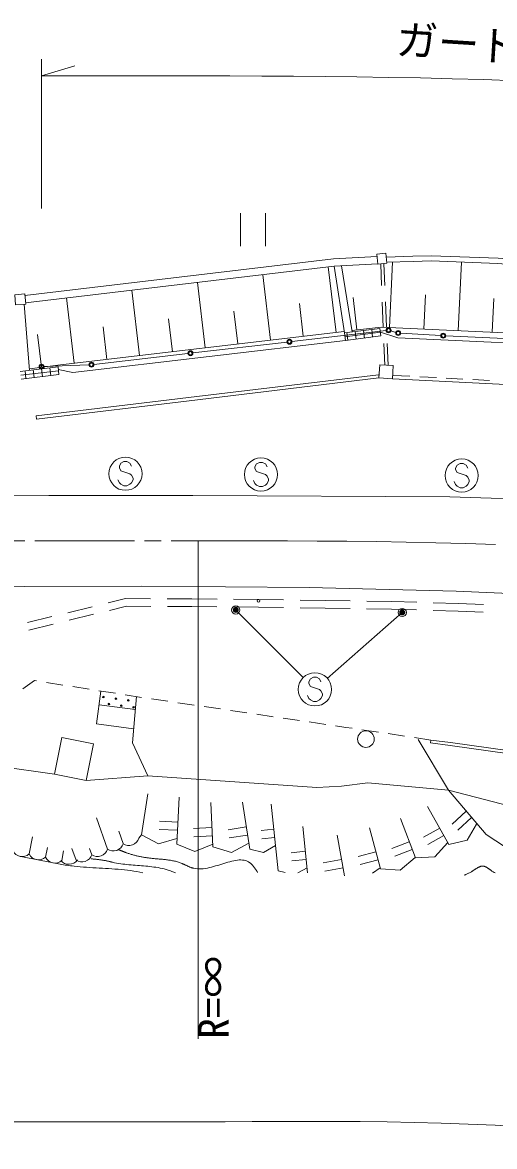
# Model space of a CAD drawing. Units: millimetres, scale not verified. Extents: x 40000 to 680000, y 20000 to 380000.
# Drawn here: x 207390 to 235798, y 264031 to 331722 of the extents above; entities that cross this region are included whole.
import ezdxf
from ezdxf.enums import TextEntityAlignment as Align

# ---------------------------------------------------------------- set-up
doc = ezdxf.new("R2010")
doc.units = ezdxf.units.MM
doc.header["$LTSCALE"] = 1000
doc.header["$PDMODE"] = 32
doc.header["$PDSIZE"] = 500
doc.linetypes.add('CHAIN', pattern=[18.5, 12, -1.5, 3.5, -1.5])
for name, color, linetype, lineweight in [('M-BGD', 7, 'Continuous', 13), ('M-BMK', 2, 'Continuous', 13), ('M-STR-HTXT', 7, 'Continuous', 13), ('M-STR-STRC', 7, 'Continuous', 13)]:
    doc.layers.add(name, color=color, linetype=linetype, lineweight=lineweight)
doc.styles.add('ＭＳ ゴシック', font='')
doc.styles.get('ＭＳ ゴシック').set_extended_font_data('MS Gothic')

msp = doc.modelspace()

# ---------------------------------------------------------------- linework, layer by layer
at = {"layer": 'M-BGD'}
for p, q in [((220515, 320245), (220515, 318245)), ((222015, 320245), (222015, 318245)), ((230885, 317658), (229275, 317599)), ((226259, 313059), (225794, 316998)), ((226138, 317039), (226769, 313028)), ((226599, 317066), (227226, 313086)), ((229000, 315881), (228948, 317187)), ((229200, 315889), (229147, 317195)), ((230896, 317338), (229311, 317281)), ((229479, 313355), (229663, 317293)), ((233610, 313162), (233802, 317292)), ((222319, 312595), (221855, 316533)), ((214442, 311666), (213978, 315604)), ((218380, 312131), (217916, 316069)), ((210504, 311202), (210041, 315140)), ((224289, 312827), (224057, 314796)), ((227519, 313207), (227288, 315165)), ((229100, 313383), (229040, 314882)), ((229300, 313391), (229240, 314890)), ((231544, 313258), (231641, 315324)), ((235653, 313067), (235748, 315110)), ((207491, 314760), (207814, 310772)), ((220350, 312363), (220118, 314332)), ((216411, 311898), (216179, 313868)), ((208537, 310959), (208287, 312926)), ((209687, 311106), (226755, 313117)), ((212473, 311434), (212241, 313403)), ((226769, 313028), (228903, 313300)), ((226827, 312572), (226769, 313028)), ((226798, 312800), (228932, 313072)), ((226919, 313047), (226977, 312591)), ((227212, 313171), (228972, 313379)), ((227415, 313111), (227473, 312654)), ((227911, 313174), (227969, 312717)), ((228407, 313237), (228465, 312781)), ((228972, 313379), (242143, 312764)), ((229192, 311077), (229140, 312384)), ((229392, 311085), (229340, 312392)), ((207256, 310705), (209528, 310975)), ((207283, 310477), (209556, 310747)), ((207542, 310739), (207597, 310283)), ((207806, 310866), (209687, 311106)), ((208039, 310798), (208093, 310342)), ((208535, 310857), (208590, 310401)), ((209032, 310916), (209086, 310459)), ((243472, 309559), (229654, 310270)), ((230699, 310416), (229701, 310468)), ((232297, 310334), (231298, 310385)), ((233895, 310252), (232896, 310303)), ((235493, 310170), (234494, 310221)), ((211577, 296534), (210119, 296179)), ((213594, 297026), (212548, 296771)), ((213648, 296565), (212630, 296317)), ((215092, 297021), (213594, 297026)), ((215118, 296561), (213648, 296565)), ((217590, 297013), (216092, 297018)), ((217587, 296553), (216118, 296558)), ((219093, 296539), (217587, 296553)), ((219097, 296999), (217590, 297013)), ((221599, 296515), (220093, 296530)), ((221605, 296975), (220097, 296989)), ((223100, 296494), (221599, 296515)), ((223106, 296954), (221605, 296975)), ((225608, 296920), (224106, 296940)), ((227110, 296892), (225608, 296920)), ((229611, 296846), (228109, 296873)), ((231115, 296806), (229611, 296846)), ((233618, 296739), (232114, 296779)), ((235136, 296673), (233618, 296739)), ((209148, 295943), (207690, 295588)), ((211659, 296081), (210201, 295726)), ((225601, 296460), (224100, 296480)), ((227101, 296432), (225601, 296460)), ((229601, 296386), (228101, 296413)), ((231102, 296346), (229601, 296386)), ((233602, 296279), (232101, 296319)), ((235116, 296214), (233602, 296279)), ((209230, 295489), (207772, 295134)), ((208107, 292091), (207403, 291586)), ((208238, 292070), (208107, 292091)), ((209819, 291822), (208831, 291977)), ((211400, 291574), (210412, 291729)), ((212110, 291462), (211847, 289479)), ((212980, 291326), (211992, 291481)), ((214561, 291077), (213573, 291233)), ((214256, 291125), (214147, 289979)), ((214181, 290340), (211999, 290629)), ((216144, 290844), (215154, 290990)), ((217727, 290612), (216738, 290757)), ((219310, 290380), (218321, 290525)), ((214147, 289979), (214006, 288338)), ((220893, 290148), (219904, 290293)), ((222476, 289916), (221487, 290061)), ((224059, 289684), (223070, 289829)), ((214079, 289183), (211847, 289479)), ((225642, 289452), (224653, 289597)), ((226853, 289274), (226236, 289365)), ((227225, 289219), (226853, 289274)), ((228808, 288982), (227819, 289130)), ((209311, 286449), (195607, 288407)), ((209754, 288655), (209311, 286449)), ((209754, 288655), (211665, 288272)), ((230390, 288746), (229401, 288894)), ((231973, 288509), (230984, 288657)), ((233020, 285482), (231197, 288541)), ((211665, 288272), (211223, 286066)), ((214006, 288338), (214942, 286349)), ((209311, 286449), (211223, 286066)), ((214942, 286348), (211223, 286066)), ((225109, 285655), (214942, 286348)), ((226589, 285741), (225109, 285655)), ((228182, 285934), (226589, 285741)), ((233020, 285482), (228182, 285934)), ((214543, 282801), (214936, 285270)), ((216671, 282248), (216820, 285071)), ((239656, 283778), (233020, 285482)), ((233020, 285482), (235294, 282829)), ((218848, 282071), (218722, 284739)), ((221066, 281948), (220626, 284761)), ((222786, 280639), (222362, 284639)), ((233058, 282227), (231758, 284507)), ((212504, 281938), (211840, 283824)), ((216741, 283573), (215641, 283631)), ((231040, 281409), (230131, 283776)), ((234094, 284228), (233250, 283447)), ((234420, 283848), (233589, 283080)), ((213447, 282270), (213182, 283022)), ((216715, 283074), (215614, 283132)), ((218793, 283241), (217688, 283189)), ((220858, 283279), (219759, 283107)), ((222520, 283147), (221746, 283065)), ((224546, 280522), (224265, 283305)), ((228941, 280762), (228274, 283231)), ((232501, 283204), (231531, 282651)), ((234144, 282490), (234722, 283447)), ((207788, 281649), (207993, 282672)), ((214390, 282602), (214543, 282801)), ((215569, 282250), (214543, 282801)), ((215569, 282250), (216688, 282575)), ((218817, 282742), (217711, 282689)), ((220935, 282785), (219837, 282613)), ((219975, 281739), (221013, 282291)), ((222572, 282650), (221798, 282568)), ((226775, 280329), (226323, 282789)), ((230669, 282376), (229623, 281974)), ((232749, 282770), (231779, 282217)), ((232209, 281470), (232996, 282335)), ((234144, 282490), (233058, 282227)), ((235294, 282829), (236973, 281726)), ((208769, 281454), (208886, 282041)), ((209750, 281258), (209864, 281831)), ((210617, 281274), (210369, 281980)), ((211561, 281606), (211426, 281987)), ((217754, 281803), (216671, 282248)), ((217754, 281803), (218840, 282242)), ((219975, 281739), (218848, 282071)), ((221886, 281742), (221066, 281948)), ((221886, 281742), (222625, 282153)), ((224416, 281813), (223551, 281726)), ((228665, 281783), (227583, 281491)), ((230848, 281909), (229802, 281507)), ((224466, 281315), (223601, 281228)), ((226594, 281313), (225494, 281111)), ((228796, 281300), (227713, 281008)), ((230123, 280677), (231027, 281442)), ((232209, 281470), (231040, 281409)), ((223190, 280524), (222786, 280639)), ((223955, 280523), (224516, 280818)), ((226685, 280821), (225585, 280619)), ((228462, 280495), (228926, 280818)), ((230123, 280677), (228941, 280762))]:
    msp.add_line(p, q, dxfattribs=at)
for points in [[(207536, 315287), (226111, 317479), (228726, 317628)], [(244775, 316815), (236012, 317532), (231987, 317679), (230890, 317658)], [(207575, 314849), (226149, 317040), (228774, 317190)], [(244731, 316497), (235993, 317212), (231984, 317359), (230896, 317338)], [(226827, 312572), (228961, 312844), (228903, 313300)], [(228874, 313101), (229972, 312731), (242082, 312166)], [(209546, 310828), (210423, 310639), (226827, 312572)], [(207310, 310249), (209583, 310518), (209528, 310975)], [(228820, 310512), (217891, 309191), (208203, 308040)], [(228844, 310314), (217915, 308992), (208227, 307842), (208203, 308040)], [(261166, 284379), (253227, 285552), (240148, 287370), (233149, 288355), (231973, 288509), (231950, 288341)], [(261141, 284211), (253202, 285384), (240124, 287201), (233126, 288186), (231950, 288341)], [(213147, 281918), (213164, 281911), (213181, 281904), (213197, 281897), (213214, 281890), (213231, 281883), (213248, 281876), (213265, 281870), (213282, 281863), (213298, 281856), (213315, 281849), (213332, 281842), (213349, 281835), (213366, 281829), (213383, 281822), (213399, 281815), (213416, 281808), (213433, 281802), (213450, 281795), (213467, 281789), (213484, 281782), (213501, 281775), (213518, 281769), (213535, 281763), (213552, 281756), (213569, 281750), (213586, 281743), (213603, 281737), (213620, 281731), (213637, 281725), (213654, 281719), (213701, 281702), (213749, 281686), (213797, 281670), (213844, 281654), (213892, 281639), (213940, 281625), (213989, 281611), (214037, 281597), (214086, 281584), (214134, 281571), (214183, 281558), (214232, 281546), (214281, 281534), (214330, 281522), (214379, 281511), (214428, 281501), (214478, 281490), (214527, 281480), (214577, 281471), (214626, 281462), (214676, 281453), (214726, 281444), (214776, 281436), (214826, 281428), (214876, 281421), (214926, 281414), (214977, 281407), (215027, 281400), (215077, 281394), (215128, 281388), (215190, 281382), (215251, 281375), (215313, 281369), (215375, 281364), (215437, 281358), (215499, 281353), (215561, 281348), (215623, 281343), (215685, 281337), (215747, 281332), (215808, 281326), (215870, 281321), (215932, 281314), (215993, 281308), (216055, 281301), (216116, 281293), (216177, 281285), (216238, 281276), (216298, 281267), (216358, 281256), (216419, 281245), (216478, 281233), (216538, 281220), (216597, 281206), (216656, 281190), (216715, 281174), (216773, 281156), (216831, 281137), (216888, 281116), (216945, 281094), (216970, 281084), (216995, 281073), (217020, 281063), (217045, 281052), (217070, 281041), (217095, 281029), (217119, 281018), (217144, 281006), (217169, 280995), (217193, 280983), (217218, 280972), (217242, 280960), (217267, 280949), (217292, 280937), (217316, 280926), (217341, 280914), (217366, 280903), (217391, 280892), (217416, 280882), (217441, 280871), (217466, 280861), (217491, 280851), (217516, 280841), (217541, 280832), (217567, 280823), (217592, 280815), (217618, 280807), (217644, 280799), (217670, 280792), (217696, 280786), (217807, 280764), (217920, 280752), (218036, 280748), (218154, 280751), (218273, 280761), (218394, 280778), (218516, 280799), (218640, 280825), (218764, 280856), (218888, 280889), (219012, 280925), (219137, 280963), (219261, 281001), (219385, 281040), (219508, 281079), (219629, 281116), (219750, 281152), (219869, 281185), (219986, 281215), (220101, 281241), (220214, 281262), (220324, 281277), (220431, 281286), (220535, 281289), (220636, 281284), (220733, 281270), (220826, 281247), (220916, 281215), (221000, 281172), (221081, 281118), (221103, 281099), (221126, 281080), (221148, 281060), (221169, 281039), (221190, 281017), (221211, 280994), (221232, 280971), (221252, 280947), (221272, 280922), (221292, 280896), (221312, 280870), (221332, 280844), (221351, 280816), (221370, 280789), (221390, 280761), (221409, 280732), (221428, 280704), (221447, 280675), (221466, 280645), (221485, 280616), (221504, 280586), (221524, 280556), (221543, 280527)], [(207388, 281484), (207491, 281463), (207594, 281442), (207697, 281421), (207800, 281399), (207903, 281378), (208006, 281356), (208108, 281335), (208211, 281313), (208314, 281292), (208417, 281270), (208520, 281249), (208623, 281228), (208726, 281207), (208829, 281186), (208932, 281166), (209035, 281146), (209139, 281126), (209242, 281107), (209345, 281088), (209449, 281069), (209553, 281051), (209656, 281033), (209760, 281016), (209864, 281000), (209968, 280984), (210073, 280968), (210177, 280954), (210282, 280940), (210387, 280927), (210492, 280915), (210680, 280895), (210868, 280877), (211057, 280861), (211247, 280847), (211436, 280834), (211626, 280822), (211816, 280811), (212006, 280801), (212196, 280790), (212387, 280779), (212576, 280768), (212766, 280755), (212956, 280742), (213144, 280727), (213333, 280710), (213521, 280690), (213708, 280669), (213895, 280644), (214081, 280617), (214266, 280586), (214450, 280551), (214633, 280512), (214639, 280510)], [(211532, 281359), (211570, 281355), (211607, 281351), (211644, 281346), (211682, 281342), (211719, 281338), (211756, 281334), (211794, 281330), (211831, 281326), (211868, 281321), (211906, 281317), (211943, 281312), (211980, 281308), (212017, 281303), (212055, 281298), (212092, 281293), (212129, 281287), (212166, 281282), (212203, 281277), (212240, 281271), (212277, 281265), (212314, 281259), (212351, 281252), (212388, 281246), (212425, 281239), (212461, 281232), (212498, 281224), (212535, 281217), (212571, 281209), (212608, 281200), (212644, 281192), (212650, 281191), (212655, 281189), (212661, 281188), (212666, 281187), (212672, 281185), (212677, 281184), (212683, 281183), (212688, 281181), (212694, 281180), (212699, 281179), (212705, 281177), (212710, 281176), (212716, 281174), (212722, 281173), (212727, 281172), (212733, 281170), (212738, 281169), (212744, 281168), (212749, 281166), (212755, 281165), (212760, 281164), (212766, 281162), (212771, 281161), (212777, 281159), (212782, 281158), (212788, 281157), (212793, 281155), (212799, 281154), (212804, 281153), (212810, 281151), (212931, 281124), (213054, 281099), (213177, 281078), (213300, 281058), (213424, 281041), (213549, 281025), (213674, 281012), (213799, 280999), (213924, 280988), (214050, 280977), (214176, 280968), (214302, 280958), (214427, 280949), (214553, 280939), (214679, 280929), (214804, 280918), (214929, 280907), (215054, 280894), (215178, 280880), (215302, 280864), (215425, 280846), (215548, 280826), (215670, 280803), (215791, 280778), (215912, 280750), (216031, 280718), (216150, 280683), (216267, 280644), (216384, 280601), (216499, 280554), (216550, 280532), (216597, 280510)], [(233972, 280371), (234008, 280386), (234045, 280400), (234081, 280416), (234117, 280432), (234154, 280448), (234190, 280466), (234226, 280483), (234262, 280502), (234299, 280521), (234335, 280541), (234371, 280562), (234408, 280583), (234444, 280605), (234467, 280620), (234491, 280635), (234515, 280651), (234538, 280666), (234562, 280682), (234586, 280697), (234609, 280713), (234633, 280728), (234656, 280743), (234680, 280758), (234703, 280773), (234727, 280788), (234750, 280802), (234774, 280815), (234797, 280828), (234820, 280840), (234844, 280852), (234867, 280863), (234890, 280873), (234913, 280883), (234936, 280891), (234959, 280898), (234982, 280905), (235005, 280910), (235028, 280914), (235051, 280917), (235073, 280919), (235096, 280919), (235118, 280918), (235141, 280915), (235156, 280913), (235170, 280909), (235185, 280906), (235200, 280901), (235215, 280896), (235230, 280890), (235244, 280884), (235259, 280878), (235274, 280871), (235288, 280863), (235303, 280855), (235318, 280847), (235332, 280838), (235347, 280829), (235361, 280820), (235376, 280811), (235391, 280801), (235405, 280791), (235420, 280781), (235435, 280770), (235449, 280760), (235464, 280749), (235479, 280738), (235493, 280728), (235508, 280717), (235523, 280706), (235538, 280695), (235552, 280685), (235567, 280674), (235582, 280664), (235646, 280620), (235710, 280580), (235776, 280541), (235841, 280504)]]:
    msp.add_lwpolyline(points, dxfattribs=at)
for points in [[(229251, 317822), (229317, 317221), (228778, 317161), (228711, 317762)], [(206979, 314714), (206924, 315319), (207528, 315373), (207582, 314768)], [(228844, 310314), (229654, 310270), (229697, 311059), (228887, 311103)]]:
    msp.add_lwpolyline(points, close=True, dxfattribs=at)
for centre, radius in [((221596, 296896), 75), ((212264, 291098), 50), ((212264, 291098), 25), ((212587, 290677), 50), ((212587, 290677), 25), ((213008, 291000), 50), ((213008, 291000), 25), ((213330, 290579), 50), ((213330, 290579), 25), ((213751, 290901), 50), ((213751, 290901), 25), ((214074, 290480), 50), ((214074, 290480), 25), ((228060, 288566), 500)]:
    msp.add_circle(centre, radius, dxfattribs=at)
for centre, start, end in [((213794, 282789), 236.26183, 342.52204), ((207372, 282115), 205.5745, 311.8347), ((208352, 281919), 205.5745, 311.8347), ((210964, 281793), 236.26183, 342.52204), ((211908, 282125), 236.26183, 342.52204), ((212851, 282457), 236.26183, 342.52204), ((209333, 281723), 205.5745, 311.8347), ((210185, 281650), 218.32031, 324.58052)]:
    msp.add_arc(centre, 625, start, end, dxfattribs=at)
at = {"layer": 'M-BMK'}
for p, q in [((206533, 300510), (207533, 300510)), ((208133, 300510), (214133, 300510)), ((214733, 300510), (215733, 300510)), ((216333, 300510), (217966, 300510))]:
    msp.add_line(p, q, dxfattribs=at)
at = {"layer": 'M-BMK', "linetype": 'CHAIN'}
msp.add_lwpolyline([(217966, 300510), (219755, 300510), (221544, 300509), (223332, 300504), (225121, 300496), (226910, 300482), (228699, 300462), (230487, 300433), (232276, 300395), (234064, 300346), (235852, 300284)], dxfattribs=at)
at = {"layer": 'M-STR-HTXT'}
for p, q in [((208538, 320510), (208538, 329510)), ((208538, 328510), (210538, 329110)), ((208538, 328510), (217966, 328510)), ((217966, 300510), (217966, 270510)), ((220229, 296340), (224284, 292269)), ((230243, 296191), (225730, 292211)), ((60533, 265511), (217966, 265510))]:
    msp.add_line(p, q, dxfattribs=at)
for points in [[(217966, 328510), (219876, 328502), (221786, 328492), (223696, 328480), (225605, 328464), (227515, 328443), (229425, 328415), (231335, 328380), (233244, 328336), (235153, 328282), (237062, 328216)], [(217966, 265510), (219591, 265522), (221216, 265533), (222841, 265540), (224465, 265543), (226090, 265540), (227715, 265529), (229340, 265510), (230965, 265480), (232589, 265438), (234213, 265383), (235836, 265313), (237459, 265226), (239080, 265122), (240701, 264998), (242319, 264854), (243935, 264687), (245549, 264496), (247160, 264281), (248766, 264038), (250368, 263768), (251966, 263469), (252689, 263322)]]:
    msp.add_lwpolyline(points, dxfattribs=at)
for centre, radius in [((220229, 296340), 150), ((220229, 296340), 120), ((220229, 296340), 90), ((220229, 296340), 60), ((220229, 296340), 30), ((220229, 296340), 20), ((230243, 296191), 150), ((230243, 296191), 120), ((230243, 296191), 90), ((230243, 296191), 60), ((230243, 296191), 30), ((230243, 296191), 20)]:
    msp.add_circle(centre, radius, dxfattribs=at)
for p in [(220229, 296340), (230243, 296191)]:
    msp.add_point(p, dxfattribs=at)
at = {"layer": 'M-STR-STRC'}
for p, q in [((229271, 313167), (223608, 312511)), ((229856, 313062), (229564, 313144)), ((232561, 312868), (230150, 313012)), ((241536, 312445), (232860, 312853)), ((223310, 312477), (217648, 311821)), ((217350, 311787), (211687, 311131)), ((211388, 311108), (208687, 310999)), ((213314, 305185), (213223, 305003)), ((213223, 305003), (213223, 304912)), ((213223, 304912), (213314, 304731)), ((213496, 305276), (213314, 305185)), ((213314, 304731), (213859, 304549)), ((213677, 305276), (213496, 305276)), ((213859, 305185), (213677, 305276)), ((213950, 305003), (213859, 305185)), ((221470, 305137), (221379, 304955)), ((221379, 304955), (221379, 304864)), ((221379, 304864), (221470, 304682)), ((221652, 305228), (221470, 305137)), ((221470, 304682), (222015, 304501)), ((221834, 305228), (221652, 305228)), ((222015, 305137), (221834, 305228)), ((222106, 304955), (222015, 305137)), ((233550, 305072), (233459, 304890)), ((233459, 304890), (233459, 304799)), ((233459, 304799), (233550, 304618)), ((233732, 305163), (233550, 305072)), ((233550, 304618), (234096, 304436)), ((233914, 305163), (233732, 305163)), ((234096, 305072), (233914, 305163)), ((234187, 304890), (234096, 305072)), ((213223, 304003), (213132, 304185)), ((213314, 303912), (213223, 304003)), ((213859, 304549), (213950, 304458)), ((213950, 304003), (213859, 303912)), ((213950, 304458), (214041, 304276)), ((214041, 304185), (213950, 304003)), ((214041, 304276), (214041, 304185)), ((221379, 303955), (221288, 304137)), ((221470, 303864), (221379, 303955)), ((222015, 304501), (222106, 304410)), ((222106, 303955), (222015, 303864)), ((222106, 304410), (222197, 304228)), ((222197, 304137), (222106, 303955)), ((222197, 304228), (222197, 304137)), ((233459, 303890), (233369, 304072)), ((234096, 304436), (234187, 304345)), ((234187, 304345), (234278, 304163)), ((234278, 304072), (234187, 303890)), ((234278, 304163), (234278, 304072)), ((213496, 303822), (213314, 303912)), ((213677, 303822), (213496, 303822)), ((213859, 303912), (213677, 303822)), ((221652, 303773), (221470, 303864)), ((221834, 303773), (221652, 303773)), ((222015, 303864), (221834, 303773)), ((233550, 303799), (233459, 303890)), ((233732, 303708), (233550, 303799)), ((233914, 303708), (233732, 303708)), ((234096, 303799), (233914, 303708)), ((234187, 303890), (234096, 303799)), ((224719, 292196), (224628, 292014)), ((224628, 292014), (224628, 291923)), ((224628, 291923), (224719, 291742)), ((224900, 292287), (224719, 292196)), ((225082, 292287), (224900, 292287)), ((225264, 292196), (225082, 292287)), ((225355, 292014), (225264, 292196)), ((224628, 291014), (224537, 291196)), ((224719, 291742), (225264, 291560)), ((225264, 291560), (225355, 291469)), ((225355, 291469), (225446, 291287)), ((225446, 291196), (225355, 291014)), ((225446, 291287), (225446, 291196)), ((224719, 290923), (224628, 291014)), ((224900, 290832), (224719, 290923)), ((225082, 290832), (224900, 290832)), ((225264, 290923), (225082, 290832)), ((225355, 291014), (225264, 290923))]:
    msp.add_line(p, q, dxfattribs=at)
for points in [[(142691, 303257), (164061, 302971), (174473, 302876), (181493, 302874), (190567, 302983), (200709, 303171), (208985, 303246), (217650, 303245), (233108, 303155), (239315, 302948), (244312, 302655), (248998, 302205), (253833, 301601), (256329, 301203), (260733, 300402), (264544, 299503), (268986, 298247)], [(142623, 297764), (157013, 297585), (169346, 297444), (177650, 297380), (182676, 297386), (189587, 297465), (200703, 297675), (207484, 297758), (214576, 297776), (224649, 297687), (233495, 297485), (238070, 297282), (242122, 297004), (245933, 296666), (250107, 296158), (254893, 295446), (259289, 294614), (262722, 293803), (266652, 292709), (269821, 291694), (273678, 290288)]]:
    msp.add_lwpolyline(points, dxfattribs=at)
for centre, radius in [((229420, 313184), 150), ((229420, 313184), 150), ((229420, 313184), 120), ((229420, 313184), 120), ((229420, 313184), 100), ((229420, 313184), 100), ((230000, 313021), 150), ((230000, 313021), 120), ((230000, 313021), 100), ((232710, 312860), 150), ((232710, 312860), 120), ((232710, 312860), 100), ((223459, 312494), 150), ((223459, 312494), 120), ((223459, 312494), 100), ((217499, 311804), 150), ((217499, 311804), 120), ((217499, 311804), 100), ((208538, 310993), 150), ((208538, 310993), 120), ((208538, 310993), 100), ((211538, 311114), 150), ((211538, 311114), 120), ((211538, 311114), 100), ((213587, 304549), 1000), ((221743, 304501), 1000), ((233823, 304436), 1000), ((224991, 291560), 1000)]:
    msp.add_circle(centre, radius, dxfattribs=at)

# ---------------------------------------------------------------- texts
at = {"layer": 'M-STR-HTXT', "style": 'ＭＳ ゴシック'}
msp.add_text('ガードパイプ\u3000L=73.5', height=1833, rotation=356.397, dxfattribs=at).set_placement((242272, 328468), align=Align.BOTTOM_CENTER)
msp.add_text('R=∞', height=1833, rotation=90, dxfattribs=at).set_placement((217966, 270510), align=Align.TOP_LEFT)

doc.saveas('drawing.dxf')
